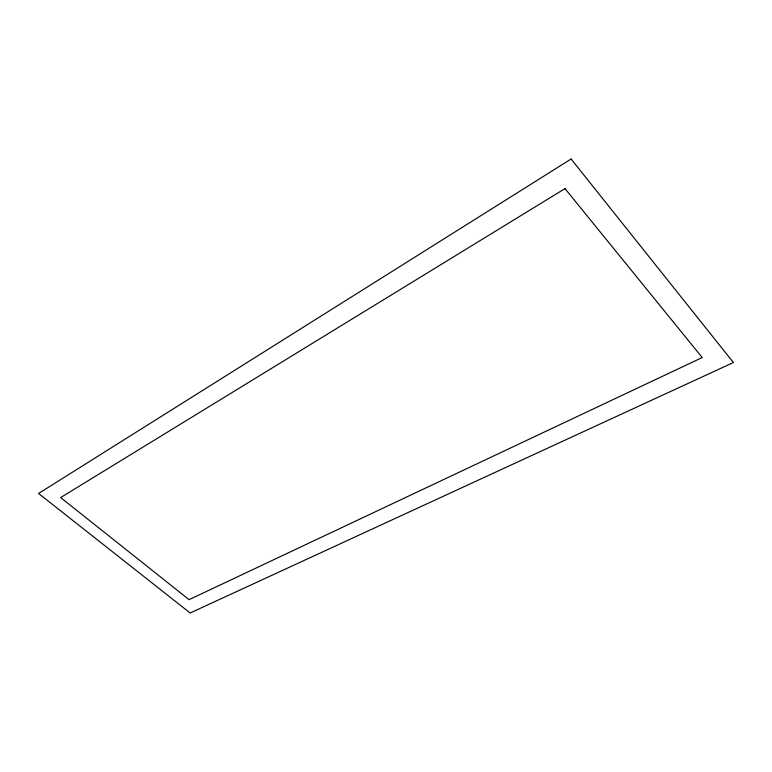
<?xml version="1.0" encoding="UTF-8"?>
<svg xmlns="http://www.w3.org/2000/svg" width="772" height="772" viewBox="0 0 772 772"><rect width="100%" height="100%" fill="white"/><g stroke="black" fill="none" stroke-linecap="round" stroke-linejoin="round"><path stroke-width="1.16" d="M571.106 159.003L38.6 493.472L190.153 612.997L733.4 362.522L571.106 159.003M564.998 188.609L60.65 497.564L189.082 599.661L702.211 357.552L564.998 188.609"/></g></svg>
